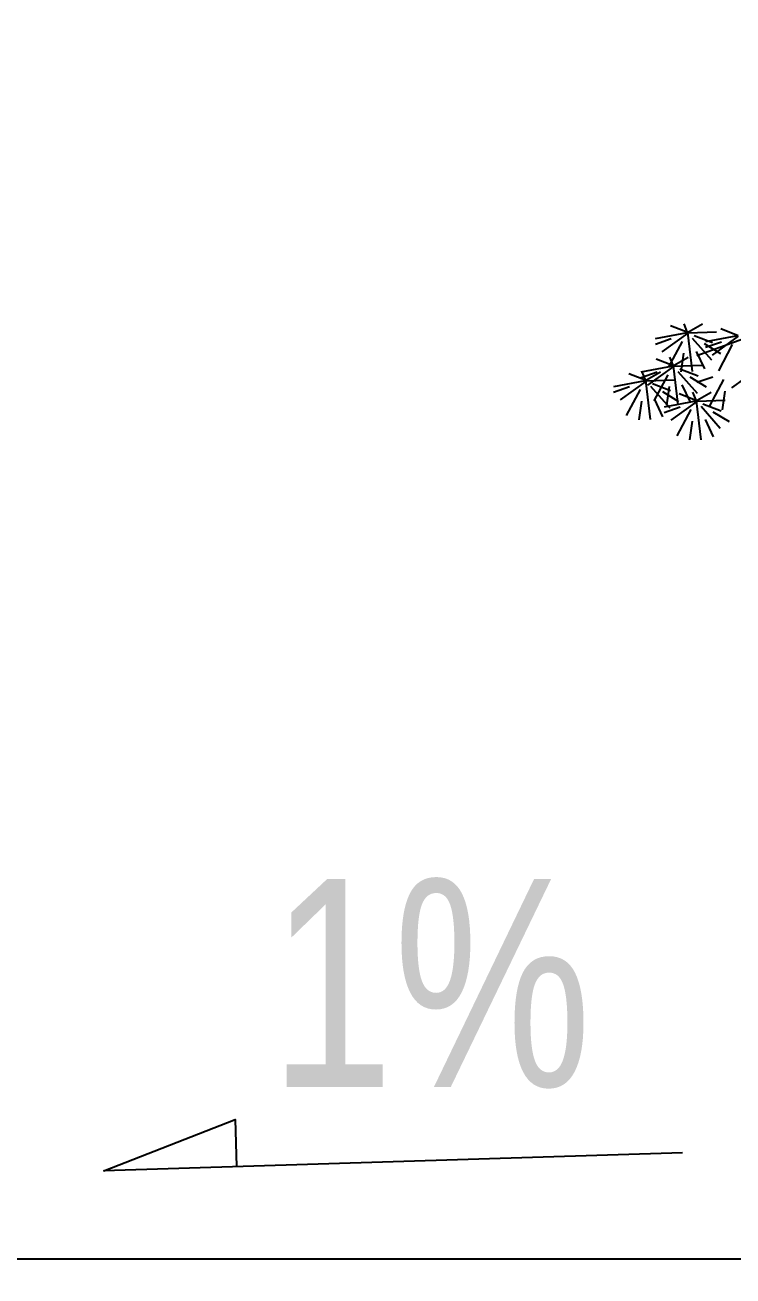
# Model space of a CAD drawing. Header units: metres. Extents: x 563371 to 571261, y 2062953 to 2068466.
# Drawn here: x 568880.24 to 568885.34, y 2065866.6 to 2065875.62 of the extents above; entities that cross this region are included whole.
import ezdxf
from ezdxf.enums import TextEntityAlignment as Align

# ---------------------------------------------------------------- set-up
doc = ezdxf.new("R2010")
doc.units = ezdxf.units.M
doc.linetypes.add('HIDDEN', pattern=[0.375, 0.25, -0.125])
for name, color, linetype in [('1-CAY XANH', 7, 'CONTINUOUS'), ('ghichieudai', 7, 'CONTINUOUS'), ('LogDg phu', 7, 'CONTINUOUS'), ('MATCATDUONG', 8, 'CONTINUOUS'), ('ViaHeSphu', 32, 'CONTINUOUS')]:
    doc.layers.add(name, color=color, linetype=linetype)
doc.layers.add('t', color=7, linetype='CONTINUOUS', lineweight=25)
doc.styles.add('avh', font='VHAVAN.ttf')

# ---------------------------------------------------------------- blocks, each defined once
blk = doc.blocks.new('ca')
at = {"layer": '1-CAY XANH', "color": 3}
for p, q in [((12.717, 30.902), (18.096, 28.964)), ((16.774, 29.602), (17.333, 29.824)), ((18.374, 29.701), (17.471, 29.728)), ((18.367, 29.728), (17.921, 29.988)), ((18.242, 28.462), (18.388, 29.708)), ((18.385, 29.704), (18.943, 29.925)), ((18.385, 29.689), (19.216, 29.088)), ((18.404, 29.728), (18.506, 29.988)), ((18.409, 29.701), (19.429, 29.509)), ((16.774, 29.587), (17.606, 28.986)), ((16.798, 29.599), (17.818, 29.407)), ((16.963, 29.323), (17.407, 28.481)), ((17.306, 29.402), (17.816, 29.224)), ((17.864, 29.357), (17.344, 29.04)), ((18.183, 29.61), (17.598, 29.39)), ((18.246, 29.532), (17.629, 28.836)), ((18.573, 29.425), (19.018, 28.583)), ((18.916, 29.503), (19.427, 29.326)), ((18.118, 29.104), (17.856, 28.55)), ((18.826, 28.66), (18.379, 28.92)), ((18.529, 29.052), (18.614, 28.453)), ((18.862, 28.66), (18.964, 28.92)), ((16.151, 28.532), (16.983, 27.931)), ((18.832, 28.633), (17.93, 28.661)), ((18.642, 28.542), (18.056, 28.322)), ((18.704, 28.464), (18.087, 27.768)), ((18.701, 27.394), (18.846, 28.64)), ((18.843, 28.636), (19.402, 28.857)), ((18.843, 28.621), (19.675, 28.02)), ((18.868, 28.633), (19.888, 28.441)), ((17.245, 28.204), (17.69, 27.363)), ((17.588, 28.283), (18.098, 28.105)), ((18.323, 28.289), (17.803, 27.972)), ((19.714, 28.162), (18.811, 28.19)), ((19.524, 28.072), (18.938, 27.852)), ((19.032, 28.357), (19.477, 27.515)), ((19.707, 28.189), (19.261, 28.45)), ((19.375, 28.435), (19.885, 28.258)), ((19.582, 26.923), (19.728, 28.17)), ((19.725, 28.166), (20.283, 28.387)), ((19.725, 28.15), (20.557, 27.55)), ((19.744, 28.189), (19.846, 28.45)), ((19.749, 28.162), (20.769, 27.97)), ((17.2, 27.832), (17.286, 27.232)), ((18.085, 27.541), (17.638, 27.801)), ((18.103, 27.517), (18.661, 27.739)), ((18.122, 27.541), (18.224, 27.801)), ((18.576, 28.036), (18.314, 27.482)), ((19.204, 27.819), (18.684, 27.502)), ((19.586, 27.994), (18.969, 27.298)), ((18.987, 27.984), (19.073, 27.385)), ((19.913, 27.886), (20.358, 27.045)), ((20.257, 27.965), (20.767, 27.787)), ((18.092, 27.514), (17.189, 27.542)), ((17.901, 27.424), (17.315, 27.204)), ((17.963, 27.345), (17.346, 26.649)), ((17.96, 26.275), (18.106, 27.521)), ((18.103, 27.502), (18.934, 26.901)), ((18.127, 27.514), (19.147, 27.322)), ((18.634, 27.317), (19.145, 27.139)), ((19.458, 27.565), (19.196, 27.012)), ((19.869, 27.514), (19.955, 26.915)), ((17.582, 27.17), (17.062, 26.854)), ((17.836, 26.917), (17.574, 26.363)), ((18.246, 26.866), (18.332, 26.266)), ((18.291, 27.238), (18.736, 26.396))]:
    blk.add_line(p, q, dxfattribs=at)

msp = doc.modelspace()

# ---------------------------------------------------------------- linework, layer by layer
at = {"layer": 'LogDg phu', "linetype": 'HIDDEN', "ltscale": 50}
msp.add_lwpolyline([(568856.5239, 2065775.6083), (568855.9933, 2065785.3816, 0.07245), (568855.7085, 2065786.7946), (568842.7548, 2065823.0062, 0.072993), (568842.0723, 2065824.288), (568836.3147, 2065832.1024), (568830.0282, 2065849.6762, -0.431462), (568835.3114, 2065860.048), (568955.7624, 2065895.3385, -0.383951), (568965.4128, 2065890.6985), (569003.9831, 2065796.713, -0.443702), (568998.8682, 2065786.0093), (568880.5047, 2065750.7132, -0.398562), (568862.0947, 2065760.0354), (568856.5239, 2065775.6083)], format="xyb", dxfattribs=at)
at = {"layer": 'ViaHeSphu', "linetype": 'HIDDEN', "ltscale": 50}
msp.add_lwpolyline([(569000.8346, 2065796.4832), (568997.9413, 2065790.4288), (568877.8309, 2065754.6117), (568868.7651, 2065759.2023), (568835.9726, 2065850.8723), (568839.0868, 2065856.986), (568956.5111, 2065891.3897), (568963.2077, 2065888.1699)], close=True, dxfattribs=at)

# ---------------------------------------------------------------- next in the draw order: wipeouts: each hides what was drawn before it
msp.add_wipeout([(568538.5548, 2065837.1158), (569134.3908, 2065836.3611), (569086.2233, 2065956.1498), (568779.0042, 2065956.6832), (568600.6017, 2065960.3155)]).dxf.layer = 'ghichieudai'

# ---------------------------------------------------------------- next in the draw order: linework, layer by layer
at = {"layer": 'MATCATDUONG', "color": 40, "linetype": 'Continuous'}
for points in [[(568884.9794, 2065867.4876), (568880.8085, 2065867.3588), (568881.7543, 2065867.7282), (568881.7648, 2065867.3884)], [(568821.9665, 2065866.0139), (568781.9665, 2065865.6884), (568781.9665, 2065866.2887), (568781.9665, 2065866.72), (568757.9665, 2065866.72), (568757.9665, 2065859.123), (568901.9665, 2065859.123), (568901.9665, 2065866.72), (568877.9665, 2065866.72), (568877.9665, 2065866.2887), (568877.9665, 2065865.6884), (568837.9665, 2065866.0139)]]:
    msp.add_lwpolyline(points, dxfattribs=at)

# ---------------------------------------------------------------- next in the draw order: block references
at = {"layer": 'MATCATDUONG', "color": 3, "linetype": 'Continuous', "extrusion": (3.31378e-12, 1.1371e-08, 1), "xscale": -0.2249999999767169, "yscale": 0.2250000000931323, "zscale": 0.2250000000000005}
msp.add_blockref('ca', (568889.1556, 2065866.7168, 0.0235), dxfattribs=at)

# ---------------------------------------------------------------- next in the draw order: texts
at = {"layer": 't', "lineweight": -2, "style": 'avh', "width": 0.8}
msp.add_text('1%%%', height=1.5, rotation=360, dxfattribs=at).set_placement((568882.0041, 2065868.7128), align=Align.MIDDLE_LEFT)

doc.saveas('drawing.dxf')
